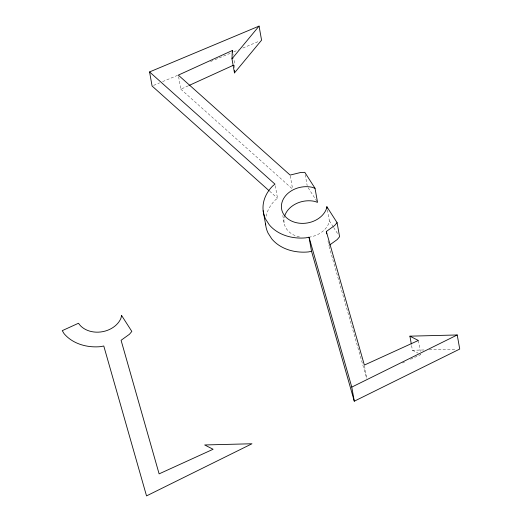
<?xml version="1.0" encoding="UTF-8"?>
<svg xmlns="http://www.w3.org/2000/svg" width="522" height="522" viewBox="0 0 522 522"><rect width="100%" height="100%" fill="white"/><g stroke="black" fill="none" stroke-linecap="round" stroke-linejoin="round"><path stroke-width="0.39" stroke-dasharray="2.61 1.96" d="M234.698 67.619L234.828 64.604L233.712 58.34M327.424 209.857L329.375 220.819L328.684 223.599A23.144 18.185 -10.1 0 1 309.853 237.066M275.27 185.721L277.502 198.243L275.114 200.154A41.656 32.736 -10.1 0 0 266.116 216.225M178.609 76.688L180.84 89.21L188.233 85.843M402.364 362.986L404.583 361.974M410.501 359.28L420.856 354.562L418.748 353.485M153.585 85.399L159.582 82.887M162.583 81.628L177.578 75.351M210.575 61.537L214.327 59.971M215.077 59.652L230.822 53.061M233.823 51.809L238.326 49.923M242.821 48.037L259.323 41.134M411.584 345.557L412.419 350.255L424.451 349.955M429.26 349.831L455.726 349.159M412.419 350.255L418.044 353.126M180.84 89.21L292.633 189.16M269.626 191.196L277.502 198.243M308.163 187.757L317.526 202.347M329.375 220.819L333.206 226.783M333.63 227.448L337.884 234.084M329.062 246.377L366.646 378.391M418.344 340.468L420.295 351.43M364.5 365.863L366.725 378.385M327.999 240.896L328.84 245.594M305.22 174.687L307.171 185.643M290.265 175.855L292.496 188.377M282.807 215.527L284.34 224.14M232.871 53.642L233.151 55.208M299.452 236.923A23.144 18.185 -10.1 0 1 284.457 216.656"/><path stroke-width="0.78" d="M269.019 190.654L152.085 86.026L149.573 71.938L259.062 26.1L261.568 40.187L234.482 72.904L231.97 58.816L232.316 50.51L178.328 75.122L290.121 175.072L300.672 172.482L304.802 172.338L315.014 188.253L317.526 202.347L314.381 201.316A23.144 18.185 -10.1 0 0 284.66 215.977M234.482 72.904L234.574 70.64M329.48 245.131L337.186 239.572L339.587 236.734L337.082 222.646L326.87 206.725L326.172 209.511A23.144 18.185 -10.1 0 1 296.946 222.829A23.144 18.185 -10.1 0 1 282.643 200.546A23.144 18.185 -10.1 0 1 311.875 187.222L315.014 188.253M231.97 58.816L259.062 26.1M337.082 222.646L334.674 225.484L326.328 231.5L326.746 233.849M354.288 401.196L351.776 387.109L457.22 334.967L459.732 349.061L354.288 401.196L311.536 251.297L309.031 237.21L305.82 237.843A41.656 32.736 -10.1 0 1 269.274 224.806L265.535 218.986A41.656 32.736 -10.1 0 1 272.601 186.067L274.99 184.155L149.573 71.938M188.971 85.504L233.347 65.276M311.536 251.297L308.332 251.937A41.656 32.736 -10.1 0 1 271.779 238.893L268.047 233.073A41.656 32.736 -10.1 0 1 265.541 223.299M411.303 343.991L409.914 336.168L457.22 334.967M409.914 336.168L418.344 340.468L364.356 365.08L326.328 231.5M309.031 237.21L351.776 387.109M326.87 206.725L327.144 208.291M263.166 210.757L265.672 224.845M232.316 50.51L232.597 52.076M121.619 315.516L120.928 318.303A23.144 18.185 -10.1 0 1 100.596 331.985A23.144 18.185 -10.1 0 1 78.496 323.242L62.268 330.641L64.03 333.597A41.656 32.736 -10.1 0 0 100.576 346.641L103.78 346.001L146.532 495.9L251.976 443.759L204.67 444.959L213.1 449.266L159.112 473.872L121.084 340.298L129.43 334.276L131.838 331.437L121.619 315.516"/></g></svg>
